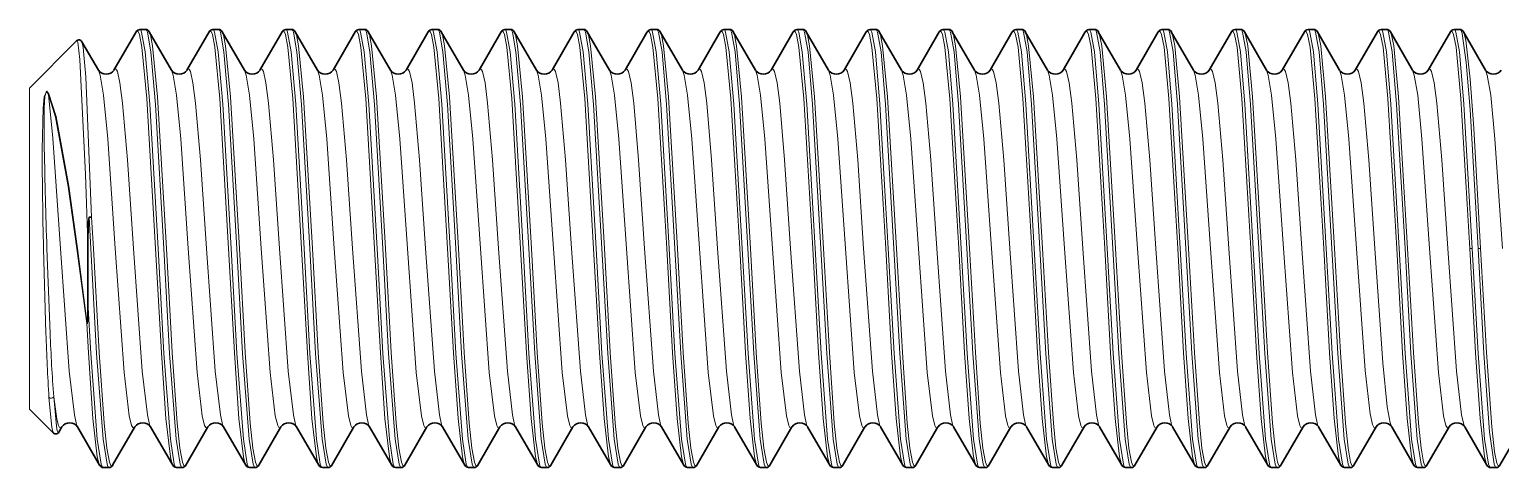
# Model space of a CAD drawing. Extents: x 327 to 941, y 153 to 765.
# Drawn here: x 818.2 to 828.28, y 391 to 394 of the extents above; entities that cross this region are included whole.
import ezdxf

# ---------------------------------------------------------------- set-up
doc = ezdxf.new("R2010")
doc.units = 0

msp = doc.modelspace()

# ---------------------------------------------------------------- linework, layer by layer
at = {"color": 7, "lineweight": 35, "ltscale": 0.007571}
for p, q in [((818.933, 393.984), (818.781, 393.722)), ((819.433, 393.984), (819.281, 393.722)), ((819.933, 393.984), (819.781, 393.722)), ((820.433, 393.984), (820.281, 393.722)), ((820.933, 393.984), (820.781, 393.722)), ((821.433, 393.984), (821.281, 393.722)), ((821.933, 393.984), (821.781, 393.722)), ((822.433, 393.984), (822.281, 393.722)), ((822.933, 393.984), (822.781, 393.722)), ((823.433, 393.984), (823.281, 393.722)), ((823.933, 393.984), (823.781, 393.722)), ((824.433, 393.984), (824.281, 393.722)), ((824.933, 393.984), (824.781, 393.722)), ((825.433, 393.984), (825.281, 393.722)), ((825.933, 393.984), (825.781, 393.722)), ((826.433, 393.984), (826.281, 393.722)), ((826.933, 393.984), (826.781, 393.722)), ((827.433, 393.984), (827.281, 393.722)), ((818.683, 391.016), (818.531, 391.278)), ((819.183, 391.016), (819.031, 391.278)), ((819.683, 391.016), (819.531, 391.278)), ((820.183, 391.016), (820.031, 391.278)), ((820.683, 391.016), (820.531, 391.278)), ((821.183, 391.016), (821.031, 391.278)), ((821.683, 391.016), (821.531, 391.278)), ((822.183, 391.016), (822.031, 391.278)), ((822.683, 391.016), (822.531, 391.278)), ((823.183, 391.016), (823.031, 391.278)), ((823.683, 391.016), (823.531, 391.278)), ((824.183, 391.016), (824.031, 391.278)), ((824.683, 391.016), (824.531, 391.278)), ((825.183, 391.016), (825.031, 391.278)), ((825.683, 391.016), (825.531, 391.278)), ((826.183, 391.016), (826.031, 391.278)), ((826.683, 391.016), (826.531, 391.278)), ((827.183, 391.016), (827.031, 391.278)), ((827.683, 391.016), (827.531, 391.278))]:
    msp.add_line(p, q, dxfattribs=at)
at = {"color": 7, "lineweight": 35, "ltscale": 0.000984192}
for p, q in [((818.958, 394), (818.997, 394)), ((819.458, 394), (819.497, 394)), ((819.958, 394), (819.997, 394)), ((820.458, 394), (820.497, 394)), ((820.958, 394), (820.997, 394)), ((821.458, 394), (821.497, 394)), ((821.958, 394), (821.997, 394)), ((822.458, 394), (822.497, 394)), ((822.958, 394), (822.997, 394)), ((823.458, 394), (823.497, 394)), ((823.958, 394), (823.997, 394)), ((824.458, 394), (824.497, 394)), ((824.958, 394), (824.997, 394)), ((825.458, 394), (825.497, 394)), ((825.958, 394), (825.997, 394)), ((826.458, 394), (826.497, 394)), ((826.958, 394), (826.997, 394)), ((827.458, 394), (827.497, 394)), ((818.708, 391), (818.747, 391)), ((819.208, 391), (819.247, 391)), ((819.708, 391), (819.747, 391)), ((820.208, 391), (820.247, 391)), ((820.708, 391), (820.747, 391)), ((821.208, 391), (821.247, 391)), ((821.708, 391), (821.747, 391)), ((822.208, 391), (822.247, 391)), ((822.708, 391), (822.747, 391)), ((823.208, 391), (823.247, 391)), ((823.708, 391), (823.747, 391)), ((824.208, 391), (824.247, 391)), ((824.708, 391), (824.747, 391)), ((825.208, 391), (825.247, 391)), ((825.708, 391), (825.747, 391)), ((826.208, 391), (826.247, 391)), ((826.708, 391), (826.747, 391)), ((827.208, 391), (827.247, 391))]:
    msp.add_line(p, q, dxfattribs=at)
at = {"color": 7, "lineweight": 35, "ltscale": 0.007572}
for p, q in [((819.022, 393.984), (819.174, 393.722)), ((819.522, 393.984), (819.674, 393.722)), ((820.022, 393.984), (820.174, 393.722)), ((820.522, 393.984), (820.674, 393.722)), ((821.022, 393.984), (821.174, 393.722)), ((821.522, 393.984), (821.674, 393.722)), ((822.022, 393.984), (822.174, 393.722)), ((822.522, 393.984), (822.674, 393.722)), ((823.022, 393.984), (823.174, 393.722)), ((823.522, 393.984), (823.674, 393.722)), ((824.022, 393.984), (824.174, 393.722)), ((824.522, 393.984), (824.674, 393.722)), ((825.022, 393.984), (825.174, 393.722)), ((825.522, 393.984), (825.674, 393.722)), ((826.022, 393.984), (826.174, 393.722)), ((826.522, 393.984), (826.674, 393.722)), ((827.022, 393.984), (827.174, 393.722)), ((827.522, 393.984), (827.674, 393.722)), ((827.933, 393.984), (827.781, 393.722)), ((828.022, 393.984), (828.174, 393.722)), ((818.772, 391.016), (818.924, 391.278)), ((819.272, 391.016), (819.424, 391.278)), ((819.772, 391.016), (819.924, 391.278)), ((820.272, 391.016), (820.424, 391.278)), ((820.772, 391.016), (820.924, 391.278)), ((821.272, 391.016), (821.424, 391.278)), ((821.772, 391.016), (821.924, 391.278)), ((822.272, 391.016), (822.424, 391.278)), ((822.772, 391.016), (822.924, 391.278)), ((823.272, 391.016), (823.424, 391.278)), ((823.772, 391.016), (823.924, 391.278)), ((824.272, 391.016), (824.424, 391.278)), ((824.772, 391.016), (824.924, 391.278)), ((825.272, 391.016), (825.424, 391.278)), ((825.772, 391.016), (825.924, 391.278)), ((826.272, 391.016), (826.424, 391.278)), ((826.772, 391.016), (826.924, 391.278)), ((827.272, 391.016), (827.424, 391.278)), ((827.772, 391.016), (827.924, 391.278)), ((828.183, 391.016), (828.031, 391.278)), ((828.272, 391.016), (828.424, 391.278))]:
    msp.add_line(p, q, dxfattribs=at)
at = {"color": 7, "lineweight": 35, "ltscale": 0.000982666}
for p, q in [((827.958, 394), (827.997, 394)), ((827.708, 391), (827.747, 391)), ((828.208, 391), (828.247, 391))]:
    msp.add_line(p, q, dxfattribs=at)
at = {"color": 7, "lineweight": 35, "ltscale": 0.011418}
msp.add_line((818.202, 393.599), (818.525, 393.922), dxfattribs=at)
at = {"color": 7, "lineweight": 35, "ltscale": 0.005623}
msp.add_line((818.561, 393.916), (818.674, 393.722), dxfattribs=at)
at = {"color": 7, "lineweight": 13, "ltscale": 0.040653}
msp.add_line((818.202, 391.973), (818.202, 393.599), dxfattribs=at)
at = {"color": 7, "lineweight": 13, "ltscale": 0.0001297}
msp.add_line((818.333, 393.555), (818.336, 393.559), dxfattribs=at)
at = {"color": 7, "lineweight": 35, "ltscale": 0.000432315}
msp.add_line((818.611, 392.714), (818.628, 392.714), dxfattribs=at)
at = {"color": 7, "lineweight": 13, "ltscale": 0.005389}
msp.add_line((818.611, 392.714), (818.622, 392.499), dxfattribs=at)
at = {"color": 7, "lineweight": 13, "ltscale": 0.005345}
msp.add_line((818.628, 392.714), (818.64, 392.5), dxfattribs=at)
at = {"color": 7, "lineweight": 35, "ltscale": 0.010194}
msp.add_line((818.603, 392.133), (818.603, 392.541), dxfattribs=at)
at = {"color": 7, "lineweight": 13, "ltscale": 0.014524}
msp.add_line((818.315, 391.919), (818.299, 392.499), dxfattribs=at)
at = {"color": 7, "lineweight": 13, "ltscale": 0.014527}
msp.add_line((818.343, 391.919), (818.322, 392.5), dxfattribs=at)
at = {"color": 7, "lineweight": 13, "ltscale": 0.01295}
msp.add_line((818.527, 392.5), (818.594, 391.986), dxfattribs=at)
at = {"color": 7, "lineweight": 13, "ltscale": 0.012998}
msp.add_line((818.531, 392.501), (818.597, 391.985), dxfattribs=at)
at = {"color": 7, "lineweight": 13, "ltscale": 0.017982}
for p, q in [((818.662, 391.781), (818.622, 392.499)), ((819.162, 391.781), (819.122, 392.499)), ((819.662, 391.781), (819.622, 392.499)), ((820.162, 391.781), (820.122, 392.499)), ((820.662, 391.781), (820.622, 392.499)), ((821.162, 391.781), (821.122, 392.499)), ((821.662, 391.781), (821.622, 392.499)), ((822.162, 391.781), (822.122, 392.499)), ((822.662, 391.781), (822.622, 392.499)), ((823.162, 391.781), (823.122, 392.499)), ((823.662, 391.781), (823.622, 392.499)), ((824.162, 391.781), (824.122, 392.499)), ((824.662, 391.781), (824.622, 392.499)), ((825.162, 391.781), (825.122, 392.499)), ((825.662, 391.781), (825.622, 392.499)), ((826.162, 391.781), (826.122, 392.499)), ((826.662, 391.781), (826.622, 392.499)), ((827.162, 391.781), (827.122, 392.499)), ((827.662, 391.781), (827.623, 392.499)), ((828.162, 391.781), (828.123, 392.499))]:
    msp.add_line(p, q, dxfattribs=at)
at = {"color": 7, "lineweight": 13, "ltscale": 0.017866}
for p, q in [((818.68, 391.787), (818.64, 392.5)), ((819.18, 391.787), (819.14, 392.5)), ((819.68, 391.787), (819.64, 392.5)), ((820.18, 391.787), (820.14, 392.5)), ((820.68, 391.787), (820.64, 392.5)), ((821.18, 391.787), (821.14, 392.5)), ((821.68, 391.787), (821.64, 392.5)), ((822.18, 391.787), (822.14, 392.5)), ((822.68, 391.787), (822.64, 392.5)), ((823.18, 391.787), (823.14, 392.5)), ((823.68, 391.787), (823.64, 392.5)), ((824.18, 391.787), (824.14, 392.5)), ((824.68, 391.787), (824.64, 392.5)), ((825.18, 391.787), (825.14, 392.5)), ((825.68, 391.787), (825.64, 392.5)), ((826.18, 391.787), (826.14, 392.5)), ((826.68, 391.787), (826.64, 392.5)), ((827.18, 391.787), (827.14, 392.5)), ((827.68, 391.787), (827.64, 392.5)), ((828.18, 391.787), (828.14, 392.5))]:
    msp.add_line(p, q, dxfattribs=at)
at = {"color": 7, "lineweight": 13, "ltscale": 0.017906}
for p, q in [((819.106, 391.785), (819.066, 392.5)), ((819.606, 391.785), (819.566, 392.5)), ((820.106, 391.785), (820.066, 392.5)), ((820.606, 391.785), (820.566, 392.5)), ((821.106, 391.785), (821.066, 392.5)), ((821.606, 391.785), (821.566, 392.5)), ((822.106, 391.785), (822.066, 392.5)), ((822.606, 391.785), (822.566, 392.5)), ((823.106, 391.785), (823.066, 392.5)), ((823.606, 391.785), (823.566, 392.5)), ((824.106, 391.785), (824.066, 392.5)), ((824.606, 391.785), (824.566, 392.5)), ((825.106, 391.785), (825.066, 392.5)), ((825.606, 391.785), (825.566, 392.5)), ((826.106, 391.785), (826.066, 392.5)), ((826.606, 391.785), (826.566, 392.5)), ((827.106, 391.785), (827.066, 392.5)), ((827.606, 391.785), (827.566, 392.5)), ((828.106, 391.785), (828.066, 392.5))]:
    msp.add_line(p, q, dxfattribs=at)
at = {"color": 7, "lineweight": 13, "ltscale": 0.018029}
for p, q in [((819.123, 391.781), (819.083, 392.501)), ((819.623, 391.781), (819.583, 392.501)), ((820.123, 391.781), (820.083, 392.501)), ((820.623, 391.781), (820.583, 392.501)), ((821.123, 391.781), (821.083, 392.501)), ((821.623, 391.781), (821.583, 392.501)), ((822.123, 391.781), (822.083, 392.501)), ((822.623, 391.781), (822.583, 392.501)), ((823.123, 391.781), (823.083, 392.501)), ((823.623, 391.781), (823.583, 392.501)), ((824.123, 391.781), (824.083, 392.501)), ((824.623, 391.781), (824.583, 392.501)), ((825.123, 391.781), (825.083, 392.501)), ((825.623, 391.781), (825.583, 392.501)), ((826.123, 391.781), (826.083, 392.501)), ((826.623, 391.781), (826.583, 392.501)), ((827.123, 391.781), (827.083, 392.501)), ((827.623, 391.781), (827.583, 392.501)), ((828.123, 391.781), (828.083, 392.501))]:
    msp.add_line(p, q, dxfattribs=at)
at = {"color": 7, "lineweight": 13, "ltscale": 0.00043243}
msp.add_line((828.083, 392.501), (828.066, 392.5), dxfattribs=at)
at = {"color": 7, "lineweight": 13, "ltscale": 0.000432471}
msp.add_line((828.14, 392.5), (828.123, 392.499), dxfattribs=at)
at = {"color": 7, "lineweight": 13, "ltscale": 0.008813}
msp.add_line((818.623, 391.781), (818.603, 392.133), dxfattribs=at)
at = {"color": 7, "lineweight": 13, "ltscale": 0.014305}
msp.add_line((818.202, 391.401), (818.202, 391.973), dxfattribs=at)
at = {"color": 7, "lineweight": 35, "ltscale": 8.42591e-05}
msp.add_line((818.594, 391.986), (818.597, 391.985), dxfattribs=at)
at = {"color": 7, "lineweight": 13, "ltscale": 0.005044}
msp.add_line((818.606, 391.785), (818.594, 391.986), dxfattribs=at)
at = {"color": 7, "lineweight": 35, "ltscale": 0.005813}
msp.add_line((818.202, 391.401), (818.366, 391.236), dxfattribs=at)
at = {"color": 7, "lineweight": 35, "ltscale": 0.001036}
msp.add_line((818.403, 391.242), (818.424, 391.278), dxfattribs=at)
at = {"color": 7, "lineweight": 13}
for points in [[(819.066, 392.5), (819.005, 393.527), (818.972, 393.878), (818.955, 393.966), (818.946, 393.986), (818.943, 393.989), (818.942, 393.99), (818.94, 393.99), (818.938, 393.989), (818.933, 393.984)], [(819.083, 392.501), (819.026, 393.488), (818.995, 393.846), (818.97, 393.982), (818.965, 393.994), (818.962, 393.998), (818.959, 394), (818.958, 394)], [(819.122, 392.499), (819.065, 393.487), (819.034, 393.846), (819.01, 393.982), (819.004, 393.994), (819.002, 393.998), (818.999, 394), (818.997, 394)], [(819.14, 392.5), (819.078, 393.538), (819.045, 393.887), (819.03, 393.964), (819.022, 393.984)], [(819.566, 392.5), (819.505, 393.527), (819.472, 393.878), (819.455, 393.966), (819.446, 393.986), (819.443, 393.989), (819.442, 393.99), (819.44, 393.99), (819.438, 393.989), (819.433, 393.984)], [(819.583, 392.501), (819.526, 393.488), (819.495, 393.846), (819.47, 393.982), (819.465, 393.994), (819.462, 393.998), (819.459, 394), (819.458, 394)], [(819.622, 392.499), (819.565, 393.487), (819.534, 393.846), (819.51, 393.982), (819.504, 393.994), (819.502, 393.998), (819.499, 394), (819.497, 394)], [(819.64, 392.5), (819.578, 393.538), (819.545, 393.887), (819.53, 393.964), (819.522, 393.984)], [(820.066, 392.5), (820.005, 393.527), (819.972, 393.878), (819.955, 393.966), (819.946, 393.986), (819.943, 393.989), (819.942, 393.99), (819.94, 393.99), (819.938, 393.989), (819.933, 393.984)], [(820.083, 392.501), (820.026, 393.488), (819.995, 393.846), (819.97, 393.982), (819.965, 393.994), (819.962, 393.998), (819.959, 394), (819.958, 394)], [(820.122, 392.499), (820.065, 393.487), (820.034, 393.846), (820.01, 393.982), (820.004, 393.994), (820.002, 393.998), (819.999, 394), (819.997, 394)], [(820.14, 392.5), (820.078, 393.538), (820.045, 393.887), (820.03, 393.964), (820.022, 393.984)], [(820.566, 392.5), (820.505, 393.527), (820.472, 393.878), (820.455, 393.966), (820.446, 393.986), (820.443, 393.989), (820.442, 393.99), (820.44, 393.99), (820.438, 393.989), (820.433, 393.984)], [(820.583, 392.501), (820.526, 393.488), (820.495, 393.846), (820.47, 393.982), (820.465, 393.994), (820.462, 393.998), (820.459, 394), (820.458, 394)], [(820.622, 392.499), (820.565, 393.487), (820.534, 393.846), (820.51, 393.982), (820.504, 393.994), (820.502, 393.998), (820.499, 394), (820.497, 394)], [(820.64, 392.5), (820.578, 393.538), (820.545, 393.887), (820.53, 393.964), (820.522, 393.984)], [(821.066, 392.5), (821.005, 393.527), (820.972, 393.878), (820.955, 393.966), (820.946, 393.986), (820.943, 393.989), (820.942, 393.99), (820.94, 393.99), (820.938, 393.989), (820.933, 393.984)], [(821.083, 392.501), (821.026, 393.488), (820.995, 393.846), (820.97, 393.982), (820.965, 393.994), (820.962, 393.998), (820.959, 394), (820.958, 394)], [(821.122, 392.499), (821.065, 393.487), (821.034, 393.846), (821.01, 393.982), (821.004, 393.994), (821.002, 393.998), (820.999, 394), (820.997, 394)], [(821.14, 392.5), (821.078, 393.538), (821.045, 393.887), (821.03, 393.964), (821.022, 393.984)], [(821.566, 392.5), (821.505, 393.527), (821.472, 393.878), (821.455, 393.966), (821.446, 393.986), (821.443, 393.989), (821.442, 393.99), (821.44, 393.99), (821.438, 393.989), (821.433, 393.984)], [(821.583, 392.501), (821.526, 393.488), (821.495, 393.846), (821.47, 393.982), (821.465, 393.994), (821.462, 393.998), (821.459, 394), (821.458, 394)], [(821.622, 392.499), (821.565, 393.487), (821.534, 393.846), (821.51, 393.982), (821.504, 393.994), (821.502, 393.998), (821.499, 394), (821.497, 394)], [(821.64, 392.5), (821.578, 393.538), (821.545, 393.887), (821.53, 393.964), (821.522, 393.984)], [(822.066, 392.5), (822.005, 393.527), (821.972, 393.878), (821.955, 393.966), (821.946, 393.986), (821.943, 393.989), (821.942, 393.99), (821.94, 393.99), (821.938, 393.989), (821.933, 393.984)], [(822.083, 392.501), (822.026, 393.488), (821.995, 393.846), (821.97, 393.982), (821.965, 393.994), (821.962, 393.998), (821.959, 394), (821.958, 394)], [(822.122, 392.499), (822.065, 393.487), (822.034, 393.846), (822.01, 393.982), (822.004, 393.994), (822.002, 393.998), (821.999, 394), (821.997, 394)], [(822.14, 392.5), (822.078, 393.538), (822.045, 393.887), (822.03, 393.964), (822.022, 393.984)], [(822.566, 392.5), (822.505, 393.527), (822.472, 393.878), (822.455, 393.966), (822.446, 393.986), (822.443, 393.989), (822.442, 393.99), (822.44, 393.99), (822.438, 393.989), (822.433, 393.984)], [(822.583, 392.501), (822.526, 393.488), (822.495, 393.846), (822.47, 393.982), (822.465, 393.994), (822.462, 393.998), (822.459, 394), (822.458, 394)], [(822.622, 392.499), (822.565, 393.487), (822.534, 393.846), (822.51, 393.982), (822.504, 393.994), (822.502, 393.998), (822.499, 394), (822.497, 394)], [(822.64, 392.5), (822.578, 393.538), (822.545, 393.887), (822.53, 393.964), (822.522, 393.984)], [(823.066, 392.5), (823.005, 393.527), (822.972, 393.878), (822.955, 393.966), (822.946, 393.986), (822.943, 393.989), (822.942, 393.99), (822.94, 393.99), (822.938, 393.989), (822.933, 393.984)], [(823.083, 392.501), (823.026, 393.488), (822.995, 393.846), (822.97, 393.982), (822.965, 393.994), (822.962, 393.998), (822.959, 394), (822.958, 394)], [(823.122, 392.499), (823.065, 393.487), (823.034, 393.846), (823.01, 393.982), (823.004, 393.994), (823.002, 393.998), (822.999, 394), (822.997, 394)], [(823.14, 392.5), (823.078, 393.538), (823.045, 393.887), (823.03, 393.964), (823.022, 393.984)], [(823.566, 392.5), (823.505, 393.527), (823.472, 393.878), (823.455, 393.966), (823.446, 393.986), (823.443, 393.989), (823.442, 393.99), (823.44, 393.99), (823.438, 393.989), (823.433, 393.984)], [(823.583, 392.501), (823.526, 393.488), (823.495, 393.846), (823.47, 393.982), (823.465, 393.994), (823.462, 393.998), (823.459, 394), (823.458, 394)], [(823.622, 392.499), (823.565, 393.487), (823.534, 393.846), (823.51, 393.982), (823.504, 393.994), (823.502, 393.998), (823.499, 394), (823.497, 394)], [(823.64, 392.5), (823.578, 393.538), (823.545, 393.887), (823.53, 393.964), (823.522, 393.984)], [(824.066, 392.5), (824.005, 393.527), (823.972, 393.878), (823.955, 393.966), (823.946, 393.986), (823.943, 393.989), (823.942, 393.99), (823.94, 393.99), (823.938, 393.989), (823.933, 393.984)], [(824.083, 392.501), (824.026, 393.488), (823.995, 393.846), (823.97, 393.982), (823.965, 393.994), (823.962, 393.998), (823.959, 394), (823.958, 394)], [(824.122, 392.499), (824.065, 393.487), (824.034, 393.846), (824.01, 393.982), (824.004, 393.994), (824.002, 393.998), (823.999, 394), (823.997, 394)], [(824.14, 392.5), (824.078, 393.538), (824.045, 393.887), (824.03, 393.964), (824.022, 393.984)], [(824.566, 392.5), (824.505, 393.527), (824.472, 393.878), (824.455, 393.966), (824.446, 393.986), (824.443, 393.989), (824.442, 393.99), (824.44, 393.99), (824.438, 393.989), (824.433, 393.984)], [(824.583, 392.501), (824.526, 393.488), (824.495, 393.846), (824.47, 393.982), (824.465, 393.994), (824.462, 393.998), (824.459, 394), (824.458, 394)], [(824.622, 392.499), (824.565, 393.487), (824.534, 393.846), (824.51, 393.982), (824.504, 393.994), (824.502, 393.998), (824.499, 394), (824.497, 394)], [(824.64, 392.5), (824.578, 393.538), (824.545, 393.887), (824.53, 393.964), (824.522, 393.984)], [(825.066, 392.5), (825.005, 393.527), (824.972, 393.878), (824.955, 393.966), (824.946, 393.986), (824.943, 393.989), (824.942, 393.99), (824.94, 393.99), (824.938, 393.989), (824.933, 393.984)], [(825.083, 392.501), (825.026, 393.488), (824.995, 393.846), (824.97, 393.982), (824.965, 393.994), (824.962, 393.998), (824.959, 394), (824.958, 394)], [(825.122, 392.499), (825.065, 393.487), (825.034, 393.846), (825.01, 393.982), (825.004, 393.994), (825.002, 393.998), (824.999, 394), (824.997, 394)], [(825.14, 392.5), (825.078, 393.538), (825.045, 393.887), (825.03, 393.964), (825.022, 393.984)], [(825.566, 392.5), (825.505, 393.527), (825.472, 393.878), (825.455, 393.966), (825.446, 393.986), (825.443, 393.989), (825.442, 393.99), (825.44, 393.99), (825.438, 393.989), (825.433, 393.984)], [(825.583, 392.501), (825.526, 393.488), (825.495, 393.846), (825.47, 393.982), (825.465, 393.994), (825.462, 393.998), (825.459, 394), (825.458, 394)], [(825.622, 392.499), (825.565, 393.487), (825.534, 393.846), (825.51, 393.982), (825.504, 393.994), (825.502, 393.998), (825.499, 394), (825.497, 394)], [(825.64, 392.5), (825.578, 393.538), (825.545, 393.887), (825.53, 393.964), (825.522, 393.984)], [(826.066, 392.5), (826.005, 393.527), (825.972, 393.878), (825.955, 393.966), (825.946, 393.986), (825.943, 393.989), (825.942, 393.99), (825.94, 393.99), (825.938, 393.989), (825.933, 393.984)], [(826.083, 392.501), (826.026, 393.488), (825.995, 393.846), (825.97, 393.982), (825.965, 393.994), (825.962, 393.998), (825.959, 394), (825.958, 394)], [(826.122, 392.499), (826.065, 393.487), (826.034, 393.846), (826.01, 393.982), (826.004, 393.994), (826.002, 393.998), (825.999, 394), (825.997, 394)], [(826.14, 392.5), (826.078, 393.538), (826.045, 393.887), (826.03, 393.964), (826.022, 393.984)], [(826.566, 392.5), (826.505, 393.527), (826.472, 393.878), (826.455, 393.966), (826.446, 393.986), (826.443, 393.989), (826.442, 393.99), (826.44, 393.99), (826.438, 393.989), (826.433, 393.984)], [(826.583, 392.501), (826.526, 393.488), (826.495, 393.846), (826.47, 393.982), (826.465, 393.994), (826.462, 393.998), (826.459, 394), (826.458, 394)], [(826.622, 392.499), (826.565, 393.487), (826.534, 393.846), (826.51, 393.982), (826.504, 393.994), (826.502, 393.998), (826.499, 394), (826.497, 394)], [(826.64, 392.5), (826.578, 393.538), (826.545, 393.887), (826.53, 393.964), (826.522, 393.984)], [(827.066, 392.5), (827.005, 393.527), (826.972, 393.878), (826.955, 393.966), (826.946, 393.986), (826.943, 393.989), (826.942, 393.99), (826.94, 393.99), (826.938, 393.989), (826.933, 393.984)], [(827.083, 392.501), (827.026, 393.488), (826.995, 393.846), (826.97, 393.982), (826.965, 393.994), (826.962, 393.998), (826.959, 394), (826.958, 394)], [(827.122, 392.499), (827.065, 393.487), (827.034, 393.846), (827.01, 393.982), (827.004, 393.994), (827.002, 393.998), (826.999, 394), (826.997, 394)], [(827.14, 392.5), (827.078, 393.538), (827.045, 393.887), (827.03, 393.964), (827.022, 393.984)], [(827.566, 392.5), (827.505, 393.527), (827.472, 393.878), (827.455, 393.966), (827.446, 393.986), (827.443, 393.989), (827.442, 393.99), (827.44, 393.99), (827.438, 393.989), (827.433, 393.984)], [(827.583, 392.501), (827.526, 393.488), (827.495, 393.846), (827.47, 393.982), (827.465, 393.994), (827.462, 393.998), (827.459, 394), (827.458, 394)], [(827.623, 392.499), (827.565, 393.487), (827.534, 393.846), (827.51, 393.982), (827.504, 393.994), (827.502, 393.998), (827.499, 394), (827.497, 394)], [(827.64, 392.5), (827.578, 393.538), (827.545, 393.887), (827.53, 393.964), (827.522, 393.984)], [(828.066, 392.5), (828.005, 393.527), (827.972, 393.878), (827.955, 393.966), (827.946, 393.986), (827.943, 393.989), (827.942, 393.99), (827.94, 393.99), (827.938, 393.989), (827.933, 393.984)], [(828.083, 392.501), (828.026, 393.488), (827.995, 393.846), (827.97, 393.982), (827.965, 393.994), (827.962, 393.998), (827.959, 394), (827.958, 394)], [(827.997, 394), (827.999, 394), (828.003, 393.997), (828.006, 393.992), (828.013, 393.973), (828.042, 393.774), (828.068, 393.452), (828.123, 392.499)], [(828.022, 393.984), (828.028, 393.971), (828.038, 393.926), (828.069, 393.66), (828.093, 393.324), (828.14, 392.5)], [(818.525, 393.922), (818.526, 393.923), (818.528, 393.923), (818.529, 393.921), (818.533, 393.913), (818.548, 393.794), (818.587, 393.007), (818.603, 392.541)], [(818.561, 393.916), (818.564, 393.908), (818.57, 393.877), (818.588, 393.675), (818.628, 392.714)], [(818.781, 393.722), (818.785, 393.727), (818.787, 393.729), (818.79, 393.729), (818.792, 393.729), (818.795, 393.727), (818.798, 393.724), (818.804, 393.711), (818.822, 393.635), (818.84, 393.495), (818.874, 393.108), (818.915, 392.5)], [(819.281, 393.722), (819.285, 393.727), (819.287, 393.729), (819.29, 393.729), (819.292, 393.729), (819.295, 393.727), (819.298, 393.724), (819.304, 393.711), (819.322, 393.635), (819.34, 393.495), (819.374, 393.108), (819.415, 392.5)], [(819.781, 393.722), (819.785, 393.727), (819.787, 393.729), (819.79, 393.729), (819.792, 393.729), (819.795, 393.727), (819.798, 393.724), (819.804, 393.711), (819.822, 393.635), (819.84, 393.495), (819.874, 393.108), (819.915, 392.5)], [(820.281, 393.722), (820.285, 393.727), (820.287, 393.729), (820.29, 393.729), (820.292, 393.729), (820.295, 393.727), (820.298, 393.724), (820.304, 393.711), (820.322, 393.635), (820.34, 393.495), (820.374, 393.108), (820.415, 392.5)], [(820.781, 393.722), (820.785, 393.727), (820.787, 393.729), (820.79, 393.729), (820.792, 393.729), (820.795, 393.727), (820.798, 393.724), (820.804, 393.711), (820.822, 393.635), (820.84, 393.495), (820.874, 393.108), (820.915, 392.5)], [(821.281, 393.722), (821.285, 393.727), (821.287, 393.729), (821.29, 393.729), (821.292, 393.729), (821.295, 393.727), (821.298, 393.724), (821.304, 393.711), (821.322, 393.635), (821.34, 393.495), (821.374, 393.108), (821.415, 392.5)], [(821.781, 393.722), (821.785, 393.727), (821.787, 393.729), (821.79, 393.729), (821.792, 393.729), (821.795, 393.727), (821.798, 393.724), (821.804, 393.711), (821.822, 393.635), (821.84, 393.495), (821.874, 393.108), (821.915, 392.5)], [(822.281, 393.722), (822.285, 393.727), (822.287, 393.729), (822.29, 393.729), (822.292, 393.729), (822.295, 393.727), (822.298, 393.724), (822.304, 393.711), (822.322, 393.635), (822.34, 393.495), (822.374, 393.108), (822.415, 392.5)], [(822.781, 393.722), (822.785, 393.727), (822.787, 393.729), (822.79, 393.729), (822.792, 393.729), (822.795, 393.727), (822.798, 393.724), (822.804, 393.711), (822.822, 393.635), (822.84, 393.495), (822.874, 393.108), (822.915, 392.5)], [(823.281, 393.722), (823.285, 393.727), (823.287, 393.729), (823.29, 393.729), (823.292, 393.729), (823.295, 393.727), (823.298, 393.724), (823.304, 393.711), (823.322, 393.635), (823.34, 393.495), (823.374, 393.108), (823.415, 392.5)], [(823.781, 393.722), (823.785, 393.727), (823.787, 393.729), (823.79, 393.729), (823.792, 393.729), (823.795, 393.727), (823.798, 393.724), (823.804, 393.711), (823.822, 393.635), (823.84, 393.495), (823.874, 393.108), (823.915, 392.5)], [(824.281, 393.722), (824.285, 393.727), (824.287, 393.729), (824.29, 393.729), (824.292, 393.729), (824.295, 393.727), (824.298, 393.724), (824.304, 393.711), (824.322, 393.635), (824.34, 393.495), (824.374, 393.108), (824.415, 392.5)], [(824.781, 393.722), (824.785, 393.727), (824.787, 393.729), (824.79, 393.729), (824.792, 393.729), (824.795, 393.727), (824.798, 393.724), (824.804, 393.711), (824.822, 393.635), (824.84, 393.495), (824.874, 393.108), (824.915, 392.5)], [(825.281, 393.722), (825.285, 393.727), (825.287, 393.729), (825.29, 393.729), (825.292, 393.729), (825.295, 393.727), (825.298, 393.724), (825.304, 393.711), (825.322, 393.635), (825.34, 393.495), (825.374, 393.108), (825.415, 392.5)], [(825.781, 393.722), (825.785, 393.727), (825.787, 393.729), (825.79, 393.729), (825.792, 393.729), (825.795, 393.727), (825.798, 393.724), (825.804, 393.711), (825.822, 393.635), (825.84, 393.495), (825.874, 393.108), (825.915, 392.5)], [(826.281, 393.722), (826.285, 393.727), (826.287, 393.729), (826.29, 393.729), (826.292, 393.729), (826.295, 393.727), (826.298, 393.724), (826.304, 393.711), (826.322, 393.635), (826.34, 393.495), (826.374, 393.108), (826.415, 392.5)], [(826.781, 393.722), (826.785, 393.727), (826.787, 393.729), (826.79, 393.729), (826.792, 393.729), (826.795, 393.727), (826.798, 393.724), (826.804, 393.711), (826.822, 393.635), (826.84, 393.495), (826.874, 393.108), (826.915, 392.5)], [(827.281, 393.722), (827.285, 393.727), (827.287, 393.729), (827.29, 393.729), (827.292, 393.729), (827.295, 393.727), (827.298, 393.724), (827.304, 393.711), (827.322, 393.635), (827.34, 393.495), (827.374, 393.108), (827.415, 392.5)], [(827.781, 393.722), (827.785, 393.727), (827.787, 393.729), (827.79, 393.729), (827.792, 393.729), (827.795, 393.727), (827.798, 393.724), (827.804, 393.711), (827.822, 393.635), (827.84, 393.495), (827.874, 393.108), (827.915, 392.5)], [(818.674, 393.722), (818.686, 393.688), (818.709, 393.551), (818.738, 393.252), (818.79, 392.5)], [(819.174, 393.722), (819.186, 393.688), (819.209, 393.551), (819.238, 393.252), (819.29, 392.5)], [(819.674, 393.722), (819.686, 393.688), (819.709, 393.551), (819.738, 393.252), (819.79, 392.5)], [(820.174, 393.722), (820.186, 393.688), (820.209, 393.551), (820.238, 393.252), (820.29, 392.5)], [(820.674, 393.722), (820.686, 393.688), (820.709, 393.551), (820.738, 393.252), (820.79, 392.5)], [(821.174, 393.722), (821.186, 393.688), (821.209, 393.551), (821.238, 393.252), (821.29, 392.5)], [(821.674, 393.722), (821.686, 393.688), (821.709, 393.551), (821.738, 393.252), (821.79, 392.5)], [(822.174, 393.722), (822.186, 393.688), (822.209, 393.551), (822.238, 393.252), (822.29, 392.5)], [(822.674, 393.722), (822.686, 393.688), (822.709, 393.551), (822.738, 393.252), (822.79, 392.5)], [(823.174, 393.722), (823.186, 393.688), (823.209, 393.551), (823.238, 393.252), (823.29, 392.5)], [(823.674, 393.722), (823.686, 393.688), (823.709, 393.551), (823.738, 393.252), (823.79, 392.5)], [(824.174, 393.722), (824.186, 393.688), (824.209, 393.551), (824.238, 393.252), (824.29, 392.5)], [(824.674, 393.722), (824.686, 393.688), (824.709, 393.551), (824.738, 393.252), (824.79, 392.5)], [(825.174, 393.722), (825.186, 393.688), (825.209, 393.551), (825.238, 393.252), (825.29, 392.5)], [(825.674, 393.722), (825.686, 393.688), (825.709, 393.551), (825.738, 393.252), (825.79, 392.5)], [(826.174, 393.722), (826.186, 393.688), (826.209, 393.551), (826.238, 393.252), (826.29, 392.5)], [(826.674, 393.722), (826.686, 393.688), (826.709, 393.551), (826.738, 393.252), (826.79, 392.5)], [(827.174, 393.722), (827.186, 393.688), (827.209, 393.551), (827.238, 393.252), (827.29, 392.5)], [(827.674, 393.722), (827.686, 393.688), (827.709, 393.551), (827.738, 393.252), (827.79, 392.5)], [(828.174, 393.722), (828.186, 393.688), (828.209, 393.551), (828.238, 393.252), (828.29, 392.5)], [(818.29, 393.179), (818.296, 393.461), (818.304, 393.539), (818.322, 393.578), (818.336, 393.559)], [(818.304, 393.182), (818.303, 393.464), (818.308, 393.541), (818.319, 393.577), (818.333, 393.555)], [(818.333, 393.555), (818.38, 393.399), (818.468, 392.925), (818.527, 392.5)], [(818.333, 393.555), (818.363, 393.255), (818.415, 392.5)], [(818.336, 393.559), (818.384, 393.403), (818.471, 392.927), (818.531, 392.501)], [(818.415, 392.5), (818.475, 391.659), (818.51, 391.36), (818.524, 391.296), (818.531, 391.278)], [(818.79, 392.5), (818.851, 391.651), (818.886, 391.354), (818.902, 391.289), (818.91, 391.274), (818.914, 391.271), (818.918, 391.271), (818.922, 391.275), (818.924, 391.278)], [(818.915, 392.5), (818.975, 391.659), (819.01, 391.36), (819.024, 391.296), (819.031, 391.278)], [(819.29, 392.5), (819.351, 391.651), (819.386, 391.354), (819.402, 391.289), (819.41, 391.274), (819.414, 391.271), (819.418, 391.271), (819.422, 391.275), (819.424, 391.278)], [(819.415, 392.5), (819.475, 391.659), (819.51, 391.36), (819.524, 391.296), (819.531, 391.278)], [(819.79, 392.5), (819.851, 391.651), (819.886, 391.354), (819.902, 391.289), (819.91, 391.274), (819.914, 391.271), (819.918, 391.271), (819.922, 391.275), (819.924, 391.278)], [(819.915, 392.5), (819.975, 391.659), (820.01, 391.36), (820.024, 391.296), (820.031, 391.278)], [(820.29, 392.5), (820.351, 391.651), (820.386, 391.354), (820.402, 391.289), (820.41, 391.274), (820.414, 391.271), (820.418, 391.271), (820.422, 391.275), (820.424, 391.278)], [(820.415, 392.5), (820.475, 391.659), (820.51, 391.36), (820.524, 391.296), (820.531, 391.278)], [(820.79, 392.5), (820.851, 391.651), (820.886, 391.354), (820.902, 391.289), (820.91, 391.274), (820.914, 391.271), (820.918, 391.271), (820.922, 391.275), (820.924, 391.278)], [(820.915, 392.5), (820.975, 391.659), (821.01, 391.36), (821.024, 391.296), (821.031, 391.278)], [(821.29, 392.5), (821.351, 391.651), (821.386, 391.354), (821.402, 391.289), (821.41, 391.274), (821.414, 391.271), (821.418, 391.271), (821.422, 391.275), (821.424, 391.278)], [(821.415, 392.5), (821.475, 391.659), (821.51, 391.36), (821.524, 391.296), (821.531, 391.278)], [(821.79, 392.5), (821.851, 391.651), (821.886, 391.354), (821.902, 391.289), (821.91, 391.274), (821.914, 391.271), (821.918, 391.271), (821.922, 391.275), (821.924, 391.278)], [(821.915, 392.5), (821.975, 391.659), (822.01, 391.36), (822.024, 391.296), (822.031, 391.278)], [(822.29, 392.5), (822.351, 391.651), (822.386, 391.354), (822.402, 391.289), (822.41, 391.274), (822.414, 391.271), (822.418, 391.271), (822.422, 391.275), (822.424, 391.278)], [(822.415, 392.5), (822.475, 391.659), (822.51, 391.36), (822.524, 391.296), (822.531, 391.278)], [(822.79, 392.5), (822.851, 391.651), (822.886, 391.354), (822.902, 391.289), (822.91, 391.274), (822.914, 391.271), (822.918, 391.271), (822.922, 391.275), (822.924, 391.278)], [(822.915, 392.5), (822.975, 391.659), (823.01, 391.36), (823.024, 391.296), (823.031, 391.278)], [(823.29, 392.5), (823.351, 391.651), (823.386, 391.354), (823.402, 391.289), (823.41, 391.274), (823.414, 391.271), (823.418, 391.271), (823.422, 391.275), (823.424, 391.278)], [(823.415, 392.5), (823.475, 391.659), (823.51, 391.36), (823.524, 391.296), (823.531, 391.278)], [(823.79, 392.5), (823.851, 391.651), (823.886, 391.354), (823.902, 391.289), (823.91, 391.274), (823.914, 391.271), (823.918, 391.271), (823.922, 391.275), (823.924, 391.278)], [(823.915, 392.5), (823.975, 391.659), (824.01, 391.36), (824.024, 391.296), (824.031, 391.278)], [(824.29, 392.5), (824.351, 391.651), (824.386, 391.354), (824.402, 391.289), (824.41, 391.274), (824.414, 391.271), (824.418, 391.271), (824.422, 391.275), (824.424, 391.278)], [(824.415, 392.5), (824.475, 391.659), (824.51, 391.36), (824.524, 391.296), (824.531, 391.278)], [(824.79, 392.5), (824.851, 391.651), (824.886, 391.354), (824.902, 391.289), (824.91, 391.274), (824.914, 391.271), (824.918, 391.271), (824.922, 391.275), (824.924, 391.278)], [(824.915, 392.5), (824.975, 391.659), (825.01, 391.36), (825.024, 391.296), (825.031, 391.278)], [(825.29, 392.5), (825.351, 391.651), (825.386, 391.354), (825.402, 391.289), (825.41, 391.274), (825.414, 391.271), (825.418, 391.271), (825.422, 391.275), (825.424, 391.278)], [(825.415, 392.5), (825.475, 391.659), (825.51, 391.36), (825.524, 391.296), (825.531, 391.278)], [(825.79, 392.5), (825.851, 391.651), (825.886, 391.354), (825.902, 391.289), (825.91, 391.274), (825.914, 391.271), (825.918, 391.271), (825.922, 391.275), (825.924, 391.278)], [(825.915, 392.5), (825.975, 391.659), (826.01, 391.36), (826.024, 391.296), (826.031, 391.278)], [(826.29, 392.5), (826.351, 391.651), (826.386, 391.354), (826.402, 391.289), (826.41, 391.274), (826.414, 391.271), (826.418, 391.271), (826.422, 391.275), (826.424, 391.278)], [(826.415, 392.5), (826.475, 391.659), (826.51, 391.36), (826.524, 391.296), (826.531, 391.278)], [(826.79, 392.5), (826.851, 391.651), (826.886, 391.354), (826.902, 391.289), (826.91, 391.274), (826.914, 391.271), (826.918, 391.271), (826.922, 391.275), (826.924, 391.278)], [(826.915, 392.5), (826.975, 391.659), (827.01, 391.36), (827.024, 391.296), (827.031, 391.278)], [(827.29, 392.5), (827.35, 391.665), (827.384, 391.367), (827.4, 391.295), (827.408, 391.276), (827.411, 391.272), (827.413, 391.271), (827.417, 391.271), (827.42, 391.273), (827.424, 391.278)], [(827.415, 392.5), (827.47, 391.718), (827.501, 391.416), (827.521, 391.306), (827.531, 391.278)], [(827.79, 392.5), (827.851, 391.651), (827.886, 391.354), (827.902, 391.289), (827.91, 391.274), (827.914, 391.271), (827.918, 391.271), (827.922, 391.275), (827.924, 391.278)], [(827.915, 392.5), (827.975, 391.659), (828.01, 391.36), (828.024, 391.296), (828.031, 391.278)], [(818.683, 391.016), (818.678, 391.029), (818.667, 391.073), (818.637, 391.337), (818.606, 391.785)], [(818.708, 391), (818.707, 391), (818.703, 391.003), (818.7, 391.007), (818.694, 391.023), (818.667, 391.195), (818.623, 391.781)], [(818.747, 391), (818.746, 391), (818.743, 391.003), (818.74, 391.007), (818.734, 391.023), (818.706, 391.195), (818.662, 391.781)], [(818.772, 391.016), (818.768, 391.011), (818.765, 391.01), (818.763, 391.01), (818.762, 391.011), (818.759, 391.014), (818.75, 391.036), (818.732, 391.132), (818.714, 391.304), (818.68, 391.787)], [(819.183, 391.016), (819.178, 391.029), (819.167, 391.073), (819.137, 391.337), (819.106, 391.785)], [(819.208, 391), (819.207, 391), (819.203, 391.003), (819.2, 391.007), (819.194, 391.023), (819.167, 391.195), (819.123, 391.781)], [(819.247, 391), (819.246, 391), (819.243, 391.003), (819.24, 391.007), (819.234, 391.023), (819.206, 391.195), (819.162, 391.781)], [(819.272, 391.016), (819.268, 391.011), (819.265, 391.01), (819.263, 391.01), (819.262, 391.011), (819.259, 391.014), (819.25, 391.036), (819.232, 391.132), (819.214, 391.304), (819.18, 391.787)], [(819.683, 391.016), (819.678, 391.029), (819.667, 391.073), (819.637, 391.337), (819.606, 391.785)], [(819.708, 391), (819.707, 391), (819.703, 391.003), (819.7, 391.007), (819.694, 391.023), (819.667, 391.195), (819.623, 391.781)], [(819.747, 391), (819.746, 391), (819.743, 391.003), (819.74, 391.007), (819.734, 391.023), (819.706, 391.195), (819.662, 391.781)], [(819.772, 391.016), (819.768, 391.011), (819.765, 391.01), (819.763, 391.01), (819.762, 391.011), (819.759, 391.014), (819.75, 391.036), (819.732, 391.132), (819.714, 391.304), (819.68, 391.787)], [(820.183, 391.016), (820.178, 391.029), (820.167, 391.073), (820.137, 391.337), (820.106, 391.785)], [(820.208, 391), (820.207, 391), (820.203, 391.003), (820.2, 391.007), (820.194, 391.023), (820.167, 391.195), (820.123, 391.781)], [(820.247, 391), (820.246, 391), (820.243, 391.003), (820.24, 391.007), (820.234, 391.023), (820.206, 391.195), (820.162, 391.781)], [(820.272, 391.016), (820.268, 391.011), (820.265, 391.01), (820.263, 391.01), (820.262, 391.011), (820.259, 391.014), (820.25, 391.036), (820.232, 391.132), (820.214, 391.304), (820.18, 391.787)], [(820.683, 391.016), (820.678, 391.029), (820.667, 391.073), (820.637, 391.337), (820.606, 391.785)], [(820.708, 391), (820.707, 391), (820.703, 391.003), (820.7, 391.007), (820.694, 391.023), (820.667, 391.195), (820.623, 391.781)], [(820.747, 391), (820.746, 391), (820.743, 391.003), (820.74, 391.007), (820.734, 391.023), (820.706, 391.195), (820.662, 391.781)], [(820.772, 391.016), (820.768, 391.011), (820.765, 391.01), (820.763, 391.01), (820.762, 391.011), (820.759, 391.014), (820.75, 391.036), (820.732, 391.132), (820.714, 391.304), (820.68, 391.787)], [(821.183, 391.016), (821.178, 391.029), (821.167, 391.073), (821.137, 391.337), (821.106, 391.785)], [(821.208, 391), (821.207, 391), (821.203, 391.003), (821.2, 391.007), (821.194, 391.023), (821.167, 391.195), (821.123, 391.781)], [(821.247, 391), (821.246, 391), (821.243, 391.003), (821.24, 391.007), (821.234, 391.023), (821.206, 391.195), (821.162, 391.781)], [(821.272, 391.016), (821.268, 391.011), (821.265, 391.01), (821.263, 391.01), (821.262, 391.011), (821.259, 391.014), (821.25, 391.036), (821.232, 391.132), (821.214, 391.304), (821.18, 391.787)], [(821.683, 391.016), (821.678, 391.029), (821.667, 391.073), (821.637, 391.337), (821.606, 391.785)], [(821.708, 391), (821.707, 391), (821.703, 391.003), (821.7, 391.007), (821.694, 391.023), (821.667, 391.195), (821.623, 391.781)], [(821.747, 391), (821.746, 391), (821.743, 391.003), (821.74, 391.007), (821.734, 391.023), (821.706, 391.195), (821.662, 391.781)], [(821.772, 391.016), (821.768, 391.011), (821.765, 391.01), (821.763, 391.01), (821.762, 391.011), (821.759, 391.014), (821.75, 391.036), (821.732, 391.132), (821.714, 391.304), (821.68, 391.787)], [(822.183, 391.016), (822.178, 391.029), (822.167, 391.073), (822.137, 391.337), (822.106, 391.785)], [(822.208, 391), (822.207, 391), (822.203, 391.003), (822.2, 391.007), (822.194, 391.023), (822.167, 391.195), (822.123, 391.781)], [(822.247, 391), (822.246, 391), (822.243, 391.003), (822.24, 391.007), (822.234, 391.023), (822.206, 391.195), (822.162, 391.781)], [(822.272, 391.016), (822.268, 391.011), (822.265, 391.01), (822.263, 391.01), (822.262, 391.011), (822.259, 391.014), (822.25, 391.036), (822.232, 391.132), (822.214, 391.304), (822.18, 391.787)], [(822.683, 391.016), (822.678, 391.029), (822.667, 391.073), (822.637, 391.337), (822.606, 391.785)], [(822.708, 391), (822.707, 391), (822.703, 391.003), (822.7, 391.007), (822.694, 391.023), (822.667, 391.195), (822.623, 391.781)], [(822.747, 391), (822.746, 391), (822.743, 391.003), (822.74, 391.007), (822.734, 391.023), (822.706, 391.195), (822.662, 391.781)], [(822.772, 391.016), (822.768, 391.011), (822.765, 391.01), (822.763, 391.01), (822.762, 391.011), (822.759, 391.014), (822.75, 391.036), (822.732, 391.132), (822.714, 391.304), (822.68, 391.787)], [(823.183, 391.016), (823.178, 391.029), (823.167, 391.073), (823.137, 391.337), (823.106, 391.785)], [(823.208, 391), (823.207, 391), (823.203, 391.003), (823.2, 391.007), (823.194, 391.023), (823.167, 391.195), (823.123, 391.781)], [(823.247, 391), (823.246, 391), (823.243, 391.003), (823.24, 391.007), (823.234, 391.023), (823.206, 391.195), (823.162, 391.781)], [(823.272, 391.016), (823.268, 391.011), (823.265, 391.01), (823.263, 391.01), (823.262, 391.011), (823.259, 391.014), (823.25, 391.036), (823.232, 391.132), (823.214, 391.304), (823.18, 391.787)], [(823.683, 391.016), (823.678, 391.029), (823.667, 391.073), (823.637, 391.337), (823.606, 391.785)], [(823.708, 391), (823.707, 391), (823.703, 391.003), (823.7, 391.007), (823.694, 391.023), (823.667, 391.195), (823.623, 391.781)], [(823.747, 391), (823.746, 391), (823.743, 391.003), (823.74, 391.007), (823.734, 391.023), (823.706, 391.195), (823.662, 391.781)], [(823.772, 391.016), (823.768, 391.011), (823.765, 391.01), (823.763, 391.01), (823.762, 391.011), (823.759, 391.014), (823.75, 391.036), (823.732, 391.132), (823.714, 391.304), (823.68, 391.787)], [(824.183, 391.016), (824.178, 391.029), (824.167, 391.073), (824.137, 391.337), (824.106, 391.785)], [(824.208, 391), (824.207, 391), (824.203, 391.003), (824.2, 391.007), (824.194, 391.023), (824.167, 391.195), (824.123, 391.781)], [(824.247, 391), (824.246, 391), (824.243, 391.003), (824.24, 391.007), (824.234, 391.023), (824.206, 391.195), (824.162, 391.781)], [(824.272, 391.016), (824.268, 391.011), (824.265, 391.01), (824.263, 391.01), (824.262, 391.011), (824.259, 391.014), (824.25, 391.036), (824.232, 391.132), (824.214, 391.304), (824.18, 391.787)], [(824.683, 391.016), (824.678, 391.029), (824.667, 391.073), (824.637, 391.337), (824.606, 391.785)], [(824.708, 391), (824.707, 391), (824.703, 391.003), (824.7, 391.007), (824.694, 391.023), (824.667, 391.195), (824.623, 391.781)], [(824.747, 391), (824.746, 391), (824.743, 391.003), (824.74, 391.007), (824.734, 391.023), (824.706, 391.195), (824.662, 391.781)], [(824.772, 391.016), (824.768, 391.011), (824.765, 391.01), (824.763, 391.01), (824.762, 391.011), (824.759, 391.014), (824.75, 391.036), (824.732, 391.132), (824.714, 391.304), (824.68, 391.787)], [(825.183, 391.016), (825.178, 391.029), (825.167, 391.073), (825.137, 391.337), (825.106, 391.785)], [(825.208, 391), (825.207, 391), (825.203, 391.003), (825.2, 391.007), (825.194, 391.023), (825.167, 391.195), (825.123, 391.781)], [(825.247, 391), (825.246, 391), (825.243, 391.003), (825.24, 391.007), (825.234, 391.023), (825.206, 391.195), (825.162, 391.781)], [(825.272, 391.016), (825.268, 391.011), (825.265, 391.01), (825.263, 391.01), (825.262, 391.011), (825.259, 391.014), (825.25, 391.036), (825.232, 391.132), (825.214, 391.304), (825.18, 391.787)], [(825.683, 391.016), (825.678, 391.029), (825.667, 391.073), (825.637, 391.337), (825.606, 391.785)], [(825.708, 391), (825.707, 391), (825.703, 391.003), (825.7, 391.007), (825.694, 391.023), (825.667, 391.195), (825.623, 391.781)], [(825.747, 391), (825.746, 391), (825.743, 391.003), (825.74, 391.007), (825.734, 391.023), (825.706, 391.195), (825.662, 391.781)], [(825.772, 391.016), (825.768, 391.011), (825.765, 391.01), (825.763, 391.01), (825.762, 391.011), (825.759, 391.014), (825.75, 391.036), (825.732, 391.132), (825.714, 391.304), (825.68, 391.787)], [(826.183, 391.016), (826.178, 391.029), (826.167, 391.073), (826.137, 391.337), (826.106, 391.785)], [(826.208, 391), (826.207, 391), (826.203, 391.003), (826.2, 391.007), (826.194, 391.023), (826.167, 391.195), (826.123, 391.781)], [(826.247, 391), (826.246, 391), (826.243, 391.003), (826.24, 391.007), (826.234, 391.023), (826.206, 391.195), (826.162, 391.781)], [(826.272, 391.016), (826.268, 391.011), (826.265, 391.01), (826.263, 391.01), (826.262, 391.011), (826.259, 391.014), (826.25, 391.036), (826.232, 391.132), (826.214, 391.304), (826.18, 391.787)], [(826.683, 391.016), (826.678, 391.029), (826.667, 391.073), (826.637, 391.337), (826.606, 391.785)], [(826.708, 391), (826.707, 391), (826.703, 391.003), (826.7, 391.007), (826.694, 391.023), (826.667, 391.195), (826.623, 391.781)], [(826.747, 391), (826.746, 391), (826.743, 391.003), (826.74, 391.007), (826.734, 391.023), (826.706, 391.195), (826.662, 391.781)], [(826.772, 391.016), (826.768, 391.011), (826.765, 391.01), (826.763, 391.01), (826.762, 391.011), (826.759, 391.014), (826.75, 391.036), (826.732, 391.132), (826.714, 391.304), (826.68, 391.787)], [(827.183, 391.016), (827.178, 391.029), (827.167, 391.073), (827.137, 391.337), (827.106, 391.785)], [(827.208, 391), (827.207, 391), (827.203, 391.003), (827.2, 391.007), (827.194, 391.023), (827.167, 391.195), (827.123, 391.781)], [(827.247, 391), (827.246, 391), (827.243, 391.003), (827.24, 391.007), (827.234, 391.023), (827.206, 391.195), (827.162, 391.781)], [(827.272, 391.016), (827.268, 391.011), (827.265, 391.01), (827.263, 391.01), (827.262, 391.011), (827.259, 391.014), (827.25, 391.036), (827.232, 391.132), (827.214, 391.304), (827.18, 391.787)], [(827.683, 391.016), (827.678, 391.029), (827.667, 391.073), (827.637, 391.337), (827.606, 391.785)], [(827.708, 391), (827.707, 391), (827.703, 391.003), (827.7, 391.007), (827.694, 391.023), (827.667, 391.195), (827.623, 391.781)], [(827.747, 391), (827.746, 391), (827.743, 391.003), (827.74, 391.007), (827.734, 391.023), (827.706, 391.195), (827.662, 391.781)], [(827.772, 391.016), (827.768, 391.011), (827.765, 391.01), (827.763, 391.01), (827.762, 391.011), (827.759, 391.014), (827.75, 391.036), (827.732, 391.132), (827.714, 391.304), (827.68, 391.787)], [(828.183, 391.016), (828.178, 391.029), (828.167, 391.073), (828.137, 391.337), (828.106, 391.785)], [(828.208, 391), (828.207, 391), (828.203, 391.003), (828.2, 391.007), (828.194, 391.023), (828.167, 391.195), (828.123, 391.781)], [(828.162, 391.781), (828.201, 391.244), (828.234, 391.023), (828.239, 391.008), (828.243, 391.003), (828.245, 391.001), (828.247, 391)], [(828.18, 391.787), (828.216, 391.28), (828.236, 391.108), (828.252, 391.03), (828.257, 391.017), (828.26, 391.013), (828.263, 391.011), (828.264, 391.01), (828.267, 391.01), (828.269, 391.012), (828.272, 391.016)], [(818.336, 391.48), (818.356, 391.276), (818.362, 391.245), (818.366, 391.238), (818.366, 391.236)], [(818.368, 391.484), (818.387, 391.283), (818.393, 391.251), (818.396, 391.243), (818.398, 391.241), (818.4, 391.24), (818.401, 391.24), (818.403, 391.242)], [(818.368, 391.484), (818.39, 391.332), (818.402, 391.288), (818.409, 391.275), (818.412, 391.272), (818.414, 391.271), (818.417, 391.271), (818.419, 391.272), (818.424, 391.278)]]:
    msp.add_lwpolyline(points, dxfattribs=at)
at = {"color": 7, "lineweight": 35}
msp.add_lwpolyline([(818.603, 392.541), (818.605, 392.663), (818.61, 392.714), (818.611, 392.714)], dxfattribs=at)
for centre, radius, start, end in [((818.541, 393.906), 0.0227, 26.661, 134.7207), ((818.96, 393.971), 0.0287, 92.8741, 154.8975), ((818.996, 393.971), 0.0291, 25.4737, 86.7101), ((819.46, 393.971), 0.0287, 92.8741, 154.8975), ((819.496, 393.971), 0.0291, 25.4737, 86.7101), ((819.96, 393.971), 0.0287, 92.8741, 154.8975), ((819.996, 393.971), 0.0291, 25.4737, 86.7101), ((820.46, 393.971), 0.0287, 92.8741, 154.8975), ((820.496, 393.971), 0.0291, 25.4737, 86.7101), ((820.96, 393.971), 0.0287, 92.8741, 154.8975), ((820.996, 393.971), 0.0291, 25.4737, 86.7101), ((821.46, 393.971), 0.0287, 92.8741, 154.8975), ((821.496, 393.971), 0.0291, 25.4737, 86.7101), ((821.96, 393.971), 0.0287, 92.8741, 154.8975), ((821.996, 393.971), 0.0291, 25.4737, 86.7101), ((822.46, 393.971), 0.0287, 92.8741, 154.8975), ((822.496, 393.971), 0.0291, 25.4737, 86.7101), ((822.96, 393.971), 0.0287, 92.8741, 154.8975), ((822.996, 393.971), 0.0291, 25.4737, 86.7101), ((823.46, 393.971), 0.0287, 92.8741, 154.8975), ((823.496, 393.971), 0.0291, 25.4737, 86.7101), ((823.96, 393.971), 0.0287, 92.8741, 154.8975), ((823.996, 393.971), 0.0291, 25.4737, 86.7101), ((824.46, 393.971), 0.0287, 92.8741, 154.8975), ((824.496, 393.971), 0.0291, 25.4737, 86.7101), ((824.96, 393.971), 0.0287, 92.8741, 154.8975), ((824.996, 393.971), 0.0291, 25.4737, 86.7101), ((825.46, 393.971), 0.0287, 92.8741, 154.8975), ((825.496, 393.971), 0.0291, 25.4737, 86.7101), ((825.96, 393.971), 0.0287, 92.8741, 154.8975), ((825.996, 393.971), 0.0291, 25.4737, 86.7101), ((826.46, 393.971), 0.0287, 92.8741, 154.8975), ((826.496, 393.971), 0.0291, 25.4737, 86.7101), ((826.96, 393.971), 0.0287, 92.8741, 154.8975), ((826.996, 393.971), 0.0291, 25.4737, 86.7101), ((827.46, 393.971), 0.0287, 92.8741, 154.8975), ((827.496, 393.971), 0.0291, 25.4737, 86.7101), ((827.96, 393.971), 0.0287, 92.8741, 154.8975), ((827.996, 393.971), 0.0293, 25.9015, 86.5255), ((818.727, 393.757), 0.0632, 213.5258, 270.9167), ((818.729, 393.757), 0.0632, 269.0819, 326.4745), ((819.227, 393.757), 0.0632, 213.5258, 270.9167), ((819.229, 393.757), 0.0632, 269.082, 326.4745), ((819.727, 393.757), 0.0632, 213.5258, 270.9167), ((819.729, 393.757), 0.0632, 269.0819, 326.4745), ((820.227, 393.757), 0.0632, 213.5258, 270.9167), ((820.229, 393.757), 0.0632, 269.0819, 326.4745), ((820.727, 393.757), 0.0632, 213.5258, 270.9167), ((820.729, 393.757), 0.0632, 269.0819, 326.4745), ((821.227, 393.757), 0.0632, 213.5258, 270.9167), ((821.229, 393.757), 0.0632, 269.0819, 326.4745), ((821.727, 393.757), 0.0632, 213.5258, 270.9167), ((821.729, 393.757), 0.0632, 269.0819, 326.4745), ((822.227, 393.757), 0.0632, 213.5258, 270.9166), ((822.229, 393.757), 0.0632, 269.0819, 326.4745), ((822.727, 393.757), 0.0632, 213.5258, 270.9167), ((822.729, 393.757), 0.0632, 269.0819, 326.4745), ((823.227, 393.757), 0.0632, 213.5258, 270.9167), ((823.229, 393.757), 0.0632, 269.0819, 326.4745), ((823.727, 393.757), 0.0632, 213.5258, 270.9166), ((823.729, 393.757), 0.0632, 269.0819, 326.4745), ((824.227, 393.757), 0.0632, 213.5258, 270.9167), ((824.229, 393.757), 0.0632, 269.0819, 326.4745), ((824.727, 393.757), 0.0632, 213.5258, 270.9166), ((824.729, 393.757), 0.0632, 269.0819, 326.4745), ((825.227, 393.757), 0.0632, 213.5258, 270.9167), ((825.229, 393.757), 0.0632, 269.082, 326.4745), ((825.727, 393.757), 0.0632, 213.5258, 270.9167), ((825.729, 393.757), 0.0632, 269.082, 326.4745), ((826.227, 393.757), 0.0632, 213.5258, 270.9167), ((826.229, 393.757), 0.0632, 269.0819, 326.4745), ((826.727, 393.757), 0.0632, 213.5258, 270.9166), ((826.729, 393.757), 0.0632, 269.0819, 326.4745), ((827.227, 393.757), 0.0632, 213.5258, 270.9166), ((827.229, 393.757), 0.0632, 269.0819, 326.4745), ((827.727, 393.757), 0.0632, 213.5258, 270.9167), ((827.729, 393.757), 0.0632, 269.0819, 326.4745), ((828.227, 393.757), 0.0632, 213.5258, 270.9167), ((828.229, 393.757), 0.0632, 269.082, 326.4745), ((817.736, 392.087), 0.867, 353.263, 3.0262), ((818.477, 391.243), 0.0632, 89.0813, 146.4962), ((818.479, 391.243), 0.0632, 33.5255, 90.9181), ((818.977, 391.243), 0.0632, 89.0833, 146.4742), ((818.979, 391.243), 0.0632, 33.5255, 90.9181), ((819.477, 391.243), 0.0632, 89.0833, 146.4742), ((819.479, 391.243), 0.0632, 33.5255, 90.9181), ((819.977, 391.243), 0.0632, 89.0833, 146.4742), ((819.979, 391.243), 0.0632, 33.5255, 90.9181), ((820.477, 391.243), 0.0632, 89.0834, 146.4742), ((820.479, 391.243), 0.0632, 33.5255, 90.9181), ((820.977, 391.243), 0.0632, 89.0833, 146.4742), ((820.979, 391.243), 0.0632, 33.5255, 90.9181), ((821.477, 391.243), 0.0632, 89.0833, 146.4742), ((821.479, 391.243), 0.0632, 33.5255, 90.9181), ((821.977, 391.243), 0.0632, 89.0834, 146.4742), ((821.979, 391.243), 0.0632, 33.5255, 90.9181), ((822.477, 391.243), 0.0632, 89.0833, 146.4742), ((822.479, 391.243), 0.0632, 33.5255, 90.918), ((822.977, 391.243), 0.0632, 89.0833, 146.4742), ((822.979, 391.243), 0.0632, 33.5255, 90.9181), ((823.477, 391.243), 0.0632, 89.0833, 146.4742), ((823.479, 391.243), 0.0632, 33.5255, 90.9181), ((823.977, 391.243), 0.0632, 89.0834, 146.4742), ((823.979, 391.243), 0.0632, 33.5255, 90.9181), ((824.477, 391.243), 0.0632, 89.0833, 146.4742), ((824.479, 391.243), 0.0632, 33.5255, 90.918), ((824.977, 391.243), 0.0632, 89.0833, 146.4742), ((824.979, 391.243), 0.0632, 33.5255, 90.918), ((825.477, 391.243), 0.0632, 89.0833, 146.4742), ((825.479, 391.243), 0.0632, 33.5255, 90.9181), ((825.977, 391.243), 0.0632, 89.0833, 146.4742), ((825.979, 391.243), 0.0632, 33.5255, 90.9181), ((826.477, 391.243), 0.0632, 89.0833, 146.4742), ((826.479, 391.243), 0.0632, 33.5255, 90.918), ((826.977, 391.243), 0.0632, 89.0833, 146.4742), ((826.979, 391.243), 0.0632, 33.5255, 90.918), ((827.477, 391.243), 0.0632, 89.0833, 146.4742), ((827.479, 391.243), 0.0632, 33.5255, 90.918), ((827.977, 391.243), 0.0632, 89.0833, 146.4742), ((827.979, 391.243), 0.0632, 33.5255, 90.918), ((818.383, 391.253), 0.0231, 225.442, 333.5214), ((818.71, 391.029), 0.0291, 205.4595, 266.7076), ((818.746, 391.029), 0.0291, 273.2899, 334.5263), ((819.21, 391.029), 0.0287, 205.1025, 267.1259), ((819.246, 391.029), 0.0291, 273.2899, 334.5263), ((819.71, 391.029), 0.0287, 205.1025, 267.1259), ((819.746, 391.029), 0.0291, 273.2899, 334.5263), ((820.21, 391.029), 0.0287, 205.1025, 267.1259), ((820.246, 391.029), 0.0291, 273.2899, 334.5263), ((820.71, 391.029), 0.0287, 205.1025, 267.1259), ((820.746, 391.029), 0.0291, 273.2899, 334.5263), ((821.21, 391.029), 0.0287, 205.1025, 267.1259), ((821.246, 391.029), 0.0291, 273.2899, 334.5263), ((821.71, 391.029), 0.0287, 205.1025, 267.1259), ((821.746, 391.029), 0.0291, 273.2899, 334.5263), ((822.21, 391.029), 0.0287, 205.1025, 267.1259), ((822.246, 391.029), 0.0291, 273.2899, 334.5263), ((822.71, 391.029), 0.0287, 205.1025, 267.1259), ((822.746, 391.029), 0.0291, 273.2899, 334.5263), ((823.21, 391.029), 0.0287, 205.1025, 267.1259), ((823.246, 391.029), 0.0291, 273.2899, 334.5263), ((823.71, 391.029), 0.0287, 205.1025, 267.1259), ((823.746, 391.029), 0.0291, 273.2899, 334.5263), ((824.21, 391.029), 0.0287, 205.1025, 267.1259), ((824.246, 391.029), 0.0291, 273.2899, 334.5263), ((824.71, 391.029), 0.0287, 205.1025, 267.1259), ((824.746, 391.029), 0.0291, 273.2899, 334.5263), ((825.21, 391.029), 0.0287, 205.1025, 267.1259), ((825.246, 391.029), 0.0291, 273.2899, 334.5263), ((825.71, 391.029), 0.0287, 205.1025, 267.1259), ((825.746, 391.029), 0.0291, 273.2899, 334.5263), ((826.21, 391.029), 0.0287, 205.1025, 267.1259), ((826.246, 391.029), 0.0291, 273.2899, 334.5263), ((826.71, 391.029), 0.0287, 205.1025, 267.1259), ((826.746, 391.029), 0.0291, 273.2899, 334.5263), ((827.21, 391.029), 0.0287, 205.1025, 267.1259), ((827.246, 391.029), 0.0291, 273.2899, 334.5263), ((827.71, 391.029), 0.0287, 205.1025, 267.1259), ((827.746, 391.029), 0.0291, 273.2899, 334.5263), ((828.21, 391.029), 0.0291, 205.4595, 266.7076), ((828.246, 391.029), 0.0293, 273.4745, 334.0985)]:
    msp.add_arc(centre, radius, start, end, dxfattribs=at)
at = {"color": 7, "lineweight": 13}
for centre, radius, start, end in [((853.046, 393.306), 34.757, 180.21, 181.3302), ((874.624, 394.294), 56.331, 181.1304, 181.8246), ((832.495, 392.37), 14.187, 181.8237, 183.5995), ((831.901, 392.46), 13.568, 182.282, 184.125), ((818.35, 391.498), 0.0233, 234.2516, 320.2394)]:
    msp.add_arc(centre, radius, start, end, dxfattribs=at)

doc.saveas('drawing.dxf')
